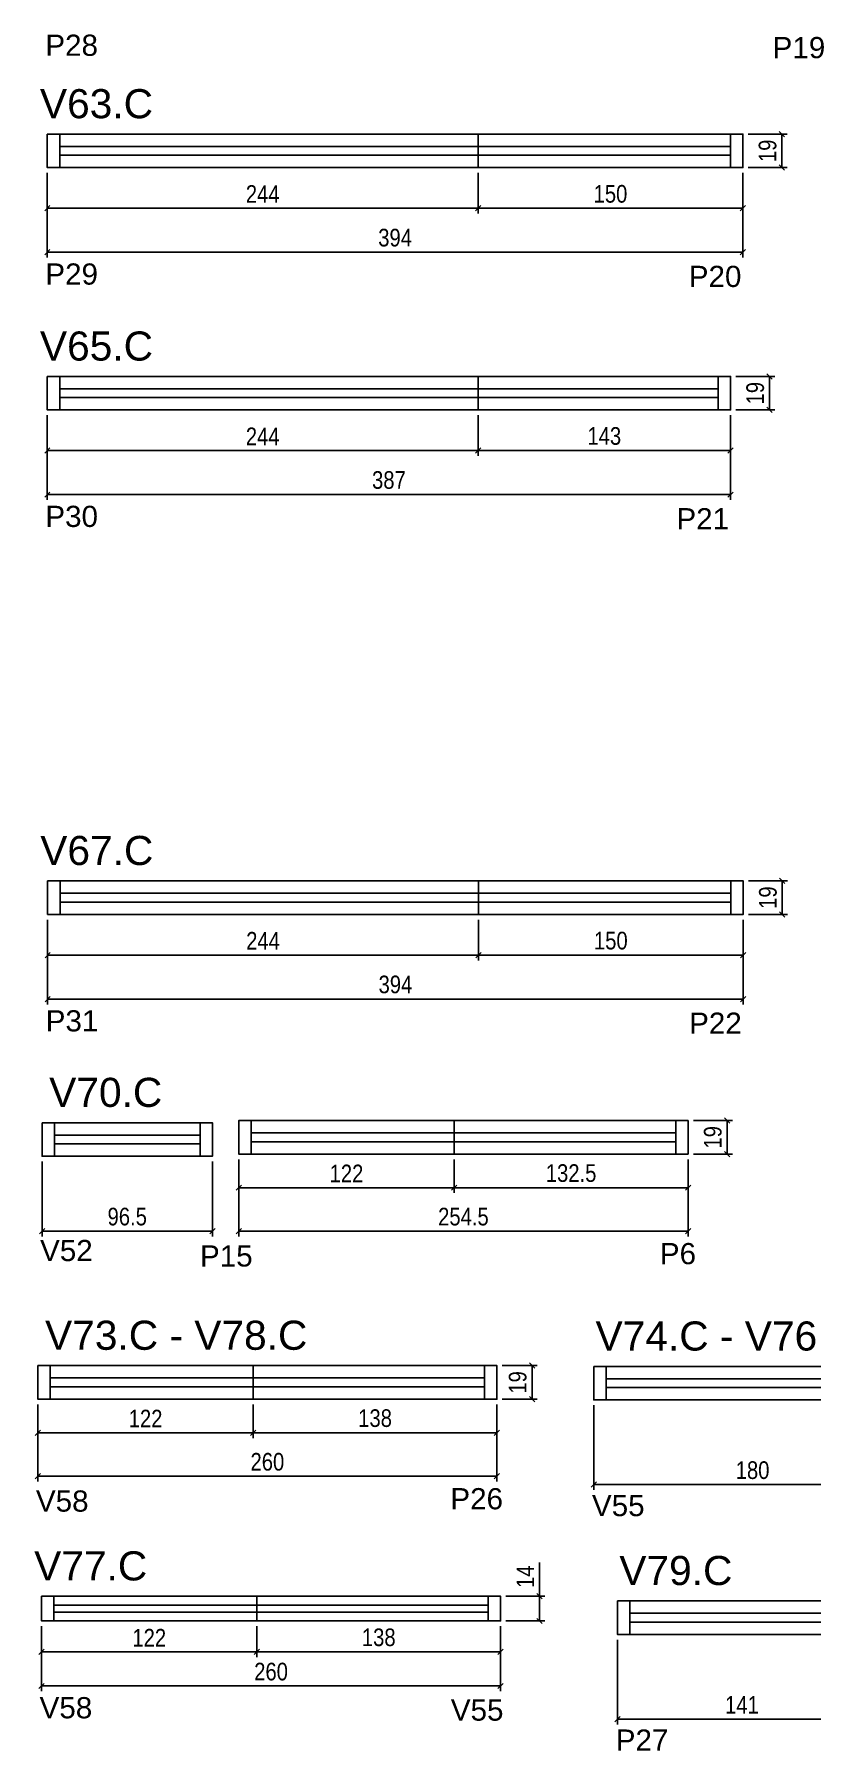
# Model space of a CAD drawing. Header units: millimetres. Extents: x 4052 to 5425, y -1423 to 2493.
# Drawn here: x 4100 to 4541, y -1418 to -446 of the extents above; entities that cross this region are included whole.
import ezdxf

# ---------------------------------------------------------------- set-up
doc = ezdxf.new("R2010")
doc.units = ezdxf.units.MM
for name, color, linetype in [('5', 5, 'Continuous'), ('COTA', 241, 'Continuous'), ('NOMENCLATURA', 7, 'Continuous'), ('Painéis', 200, 'Continuous'), ('SARR_2.2x7', 40, 'Continuous'), ('SARR_EDITAR', 141, 'Continuous')]:
    doc.layers.add(name, color=color, linetype=linetype)
doc.styles.add('COTA TECNICA', font='techl___.ttf', dxfattribs={"height": 10})
doc.styles.add('COTA TECNICA-50', font='techl___.ttf', dxfattribs={"height": 10})
doc.styles.get("Standard").update_dxf_attribs({"font": 'arial.ttf'})
doc.dimstyles.new('COTA PAINEL-50', dxfattribs={"dimtxt": 10, "dimasz": 3, "dimexe": 3, "dimexo": 3, "dimgap": 3, "dimtad": 1, "dimdec": 1, "dimzin": 12, "dimdsep": 46, "dimtxsty": 'COTA TECNICA-50', "dimblk1": 'OBLIQUE', "dimblk2": 'OBLIQUE', "dimsah": 1, "dimcen": 0.9, "dimclrd": 4, "dimclre": 4, "dimclrt": 240, "dimadec": 1, "dimazin": 3, "dimtfac": 1, "dimtdec": 1, "dimtmove": 0, "dimatfit": 3, "dimfxl": 1, "dimtolj": 1, "dimtzin": 12, "dimarcsym": 0})
doc.dimstyles.new('PAINEL', dxfattribs={"dimtxt": 10, "dimasz": 3, "dimexe": 3, "dimexo": 3, "dimgap": 3, "dimtad": 1, "dimdec": 1, "dimzin": 12, "dimdsep": 46, "dimtxsty": 'COTA TECNICA', "dimblk1": 'OBLIQUE', "dimblk2": 'OBLIQUE', "dimsah": 1, "dimcen": 0.9, "dimclrd": 4, "dimclre": 4, "dimclrt": 240, "dimadec": 1, "dimazin": 3, "dimtfac": 1, "dimtdec": 1, "dimtmove": 0, "dimatfit": 3, "dimfxl": 1, "dimtolj": 1, "dimtzin": 12, "dimarcsym": 0})

# ---------------------------------------------------------------- blocks, each defined once
blk = doc.blocks.new('_Oblique')
at = {"color": 0, "linetype": 'ByBlock', "lineweight": -2}
blk.add_line((-0.5, -0.5), (0.5, 0.5), dxfattribs=at)
blk = doc.blocks.new('*D151')
at = {"layer": 'COTA', "color": 4, "linetype": 'ByBlock', "lineweight": -2, "transparency": 16777216}
for p, q in [((4107.72, -524.11), (4107.72, -572.11)), ((4501.72, -524.11), (4501.72, -572.11)), ((4107.72, -569.11), (4501.72, -569.11))]:
    blk.add_line(p, q, dxfattribs=at)
at = {"layer": 'Defpoints', "color": 0, "linetype": 'ByBlock', "transparency": 16777216}
for p in [(4107.72, -521.11), (4501.72, -521.11), (4501.72, -569.11)]:
    blk.add_point(p, dxfattribs=at)
at = {"layer": 'COTA', "color": 4, "linetype": 'ByBlock', "lineweight": -2, "transparency": 16777216, "xscale": 3, "yscale": 3, "zscale": 3, "rotation": 180}
blk.add_blockref('_Oblique', (4107.72, -569.11), dxfattribs=at)
at = {"layer": 'COTA', "color": 4, "linetype": 'ByBlock', "lineweight": -2, "transparency": 16777216, "xscale": 3, "yscale": 3, "zscale": 3}
blk.add_blockref('_Oblique', (4501.72, -569.11), dxfattribs=at)
at = {"layer": 'COTA', "color": 240, "linetype": 'ByBlock', "transparency": 16777216, "insert": (4304.72, -560.86), "char_height": 10, "attachment_point": 5, "style": 'COTA TECNICA-50'}
blk.add_mtext('\\A1;394', dxfattribs=at)
blk = doc.blocks.new('*D152')
at = {"layer": 'COTA', "color": 4, "lineweight": -2, "transparency": 16777216}
for p, q in [((4504.72, -502.11), (4526.84, -502.11)), ((4523.84, -521.11), (4523.84, -502.11)), ((4504.72, -521.11), (4526.84, -521.11))]:
    blk.add_line(p, q, dxfattribs=at)
at = {"layer": 'Defpoints', "color": 0, "transparency": 16777216}
for p in [(4501.72, -502.11), (4523.84, -502.11), (4501.72, -521.11)]:
    blk.add_point(p, dxfattribs=at)
at = {"layer": 'COTA', "color": 4, "lineweight": -2, "transparency": 16777216, "xscale": 3, "yscale": 3, "zscale": 3}
for p, rotation in [((4523.84, -502.11), 90), ((4523.84, -521.11), 270)]:
    blk.add_blockref('_Oblique', p, dxfattribs=dict(at, rotation=rotation))
at = {"layer": 'COTA', "color": 240, "transparency": 16777216, "insert": (4515.75, -511.61), "char_height": 10, "attachment_point": 5, "rotation": 90, "style": 'COTA TECNICA'}
blk.add_mtext('\\A1;19', dxfattribs=at)
blk = doc.blocks.new('*D153')
at = {"layer": 'Defpoints', "color": 0, "transparency": 16777216}
for p in [(4107.72, -521.11), (4351.72, -521.11), (4351.72, -544.15)]:
    blk.add_point(p, dxfattribs=at)
at = {"layer": 'Painéis', "color": 4, "lineweight": -2, "transparency": 16777216}
for p, q in [((4107.72, -524.11), (4107.72, -547.15)), ((4351.72, -524.11), (4351.72, -547.15)), ((4107.72, -544.15), (4351.72, -544.15))]:
    blk.add_line(p, q, dxfattribs=at)
at = {"layer": 'Painéis', "color": 4, "lineweight": -2, "transparency": 16777216, "xscale": 3, "yscale": 3, "zscale": 3, "rotation": 180}
blk.add_blockref('_Oblique', (4107.72, -544.15), dxfattribs=at)
at = {"layer": 'Painéis', "color": 4, "lineweight": -2, "transparency": 16777216, "xscale": 3, "yscale": 3, "zscale": 3}
blk.add_blockref('_Oblique', (4351.72, -544.15), dxfattribs=at)
at = {"layer": 'Painéis', "color": 240, "transparency": 16777216, "insert": (4229.72, -536.07), "char_height": 10, "attachment_point": 5, "style": 'COTA TECNICA'}
blk.add_mtext('\\A1;244', dxfattribs=at)
blk = doc.blocks.new('*D262')
at = {"layer": 'Defpoints', "color": 0, "transparency": 16777216}
for p in [(4351.72, -521.11), (4501.72, -521.11), (4501.72, -544.15)]:
    blk.add_point(p, dxfattribs=at)
at = {"layer": 'Painéis', "color": 4, "lineweight": -2, "transparency": 16777216}
for p, q in [((4351.72, -524.11), (4351.72, -547.15)), ((4501.72, -524.11), (4501.72, -547.15)), ((4351.72, -544.15), (4501.72, -544.15))]:
    blk.add_line(p, q, dxfattribs=at)
at = {"layer": 'Painéis', "color": 4, "lineweight": -2, "transparency": 16777216, "xscale": 3, "yscale": 3, "zscale": 3, "rotation": 180}
blk.add_blockref('_Oblique', (4351.72, -544.15), dxfattribs=at)
at = {"layer": 'Painéis', "color": 4, "lineweight": -2, "transparency": 16777216, "xscale": 3, "yscale": 3, "zscale": 3}
blk.add_blockref('_Oblique', (4501.72, -544.15), dxfattribs=at)
at = {"layer": 'Painéis', "color": 240, "transparency": 16777216, "insert": (4426.72, -536.04), "char_height": 10, "attachment_point": 5, "style": 'COTA TECNICA'}
blk.add_mtext('\\A1;150', dxfattribs=at)
blk = doc.blocks.new('*D118')
at = {"layer": 'COTA', "color": 4, "linetype": 'ByBlock', "lineweight": -2, "transparency": 16777216}
for p, q in [((4107.72, -661.44), (4107.72, -709.44)), ((4494.72, -661.44), (4494.72, -709.44)), ((4107.72, -706.44), (4494.72, -706.44))]:
    blk.add_line(p, q, dxfattribs=at)
at = {"layer": 'Defpoints', "color": 0, "linetype": 'ByBlock', "transparency": 16777216}
for p in [(4107.72, -658.44), (4494.72, -658.44), (4494.72, -706.44)]:
    blk.add_point(p, dxfattribs=at)
at = {"layer": 'COTA', "color": 4, "linetype": 'ByBlock', "lineweight": -2, "transparency": 16777216, "xscale": 3, "yscale": 3, "zscale": 3, "rotation": 180}
blk.add_blockref('_Oblique', (4107.72, -706.44), dxfattribs=at)
at = {"layer": 'COTA', "color": 4, "linetype": 'ByBlock', "lineweight": -2, "transparency": 16777216, "xscale": 3, "yscale": 3, "zscale": 3}
blk.add_blockref('_Oblique', (4494.72, -706.44), dxfattribs=at)
at = {"layer": 'COTA', "color": 240, "linetype": 'ByBlock', "transparency": 16777216, "insert": (4301.22, -698.2), "char_height": 10, "attachment_point": 5, "style": 'COTA TECNICA-50'}
blk.add_mtext('\\A1;387', dxfattribs=at)
blk = doc.blocks.new('*D119')
at = {"layer": 'COTA', "color": 4, "lineweight": -2, "transparency": 16777216}
for p, q in [((4497.72, -639.44), (4519.84, -639.44)), ((4516.84, -658.44), (4516.84, -639.44)), ((4497.72, -658.44), (4519.84, -658.44))]:
    blk.add_line(p, q, dxfattribs=at)
at = {"layer": 'Defpoints', "color": 0, "transparency": 16777216}
for p in [(4494.72, -639.44), (4516.84, -639.44), (4494.72, -658.44)]:
    blk.add_point(p, dxfattribs=at)
at = {"layer": 'COTA', "color": 4, "lineweight": -2, "transparency": 16777216, "xscale": 3, "yscale": 3, "zscale": 3}
for p, rotation in [((4516.84, -639.44), 90), ((4516.84, -658.44), 270)]:
    blk.add_blockref('_Oblique', p, dxfattribs=dict(at, rotation=rotation))
at = {"layer": 'COTA', "color": 240, "transparency": 16777216, "insert": (4508.75, -648.94), "char_height": 10, "attachment_point": 5, "rotation": 90, "style": 'COTA TECNICA'}
blk.add_mtext('\\A1;19', dxfattribs=at)
blk = doc.blocks.new('*D120')
at = {"layer": 'Defpoints', "color": 0, "transparency": 16777216}
for p in [(4107.72, -658.44), (4351.72, -658.44), (4351.72, -681.48)]:
    blk.add_point(p, dxfattribs=at)
at = {"layer": 'Painéis', "color": 4, "lineweight": -2, "transparency": 16777216}
for p, q in [((4107.72, -661.44), (4107.72, -684.48)), ((4351.72, -661.44), (4351.72, -684.48)), ((4107.72, -681.48), (4351.72, -681.48))]:
    blk.add_line(p, q, dxfattribs=at)
at = {"layer": 'Painéis', "color": 4, "lineweight": -2, "transparency": 16777216, "xscale": 3, "yscale": 3, "zscale": 3, "rotation": 180}
blk.add_blockref('_Oblique', (4107.72, -681.48), dxfattribs=at)
at = {"layer": 'Painéis', "color": 4, "lineweight": -2, "transparency": 16777216, "xscale": 3, "yscale": 3, "zscale": 3}
blk.add_blockref('_Oblique', (4351.72, -681.48), dxfattribs=at)
at = {"layer": 'Painéis', "color": 240, "transparency": 16777216, "insert": (4229.72, -673.4), "char_height": 10, "attachment_point": 5, "style": 'COTA TECNICA'}
blk.add_mtext('\\A1;244', dxfattribs=at)
blk = doc.blocks.new('*D251')
at = {"layer": 'Defpoints', "color": 0, "transparency": 16777216}
for p in [(4351.72, -658.44), (4494.72, -658.44), (4494.72, -681.48)]:
    blk.add_point(p, dxfattribs=at)
at = {"layer": 'Painéis', "color": 4, "lineweight": -2, "transparency": 16777216}
for p, q in [((4351.72, -661.44), (4351.72, -684.48)), ((4494.72, -661.44), (4494.72, -684.48)), ((4351.72, -681.48), (4494.72, -681.48))]:
    blk.add_line(p, q, dxfattribs=at)
at = {"layer": 'Painéis', "color": 4, "lineweight": -2, "transparency": 16777216, "xscale": 3, "yscale": 3, "zscale": 3, "rotation": 180}
blk.add_blockref('_Oblique', (4351.72, -681.48), dxfattribs=at)
at = {"layer": 'Painéis', "color": 4, "lineweight": -2, "transparency": 16777216, "xscale": 3, "yscale": 3, "zscale": 3}
blk.add_blockref('_Oblique', (4494.72, -681.48), dxfattribs=at)
at = {"layer": 'Painéis', "color": 240, "transparency": 16777216, "insert": (4423.22, -673.26), "char_height": 10, "attachment_point": 5, "style": 'COTA TECNICA'}
blk.add_mtext('\\A1;143', dxfattribs=at)
blk = doc.blocks.new('*D124')
at = {"layer": 'COTA', "color": 4, "linetype": 'ByBlock', "lineweight": -2, "transparency": 16777216}
for p, q in [((4107.91, -947.3), (4107.91, -995.3)), ((4501.91, -947.3), (4501.91, -995.3)), ((4107.91, -992.3), (4501.91, -992.3))]:
    blk.add_line(p, q, dxfattribs=at)
at = {"layer": 'Defpoints', "color": 0, "linetype": 'ByBlock', "transparency": 16777216}
for p in [(4107.91, -944.3), (4501.91, -944.3), (4501.91, -992.3)]:
    blk.add_point(p, dxfattribs=at)
at = {"layer": 'COTA', "color": 4, "linetype": 'ByBlock', "lineweight": -2, "transparency": 16777216, "xscale": 3, "yscale": 3, "zscale": 3, "rotation": 180}
blk.add_blockref('_Oblique', (4107.91, -992.3), dxfattribs=at)
at = {"layer": 'COTA', "color": 4, "linetype": 'ByBlock', "lineweight": -2, "transparency": 16777216, "xscale": 3, "yscale": 3, "zscale": 3}
blk.add_blockref('_Oblique', (4501.91, -992.3), dxfattribs=at)
at = {"layer": 'COTA', "color": 240, "linetype": 'ByBlock', "transparency": 16777216, "insert": (4304.91, -984.05), "char_height": 10, "attachment_point": 5, "style": 'COTA TECNICA-50'}
blk.add_mtext('\\A1;394', dxfattribs=at)
blk = doc.blocks.new('*D125')
at = {"layer": 'COTA', "color": 4, "lineweight": -2, "transparency": 16777216}
for p, q in [((4504.91, -925.3), (4527.03, -925.3)), ((4524.03, -944.3), (4524.03, -925.3)), ((4504.91, -944.3), (4527.03, -944.3))]:
    blk.add_line(p, q, dxfattribs=at)
at = {"layer": 'Defpoints', "color": 0, "transparency": 16777216}
for p in [(4501.91, -925.3), (4524.03, -925.3), (4501.91, -944.3)]:
    blk.add_point(p, dxfattribs=at)
at = {"layer": 'COTA', "color": 4, "lineweight": -2, "transparency": 16777216, "xscale": 3, "yscale": 3, "zscale": 3}
for p, rotation in [((4524.03, -925.3), 90), ((4524.03, -944.3), 270)]:
    blk.add_blockref('_Oblique', p, dxfattribs=dict(at, rotation=rotation))
at = {"layer": 'COTA', "color": 240, "transparency": 16777216, "insert": (4515.94, -934.8), "char_height": 10, "attachment_point": 5, "rotation": 90, "style": 'COTA TECNICA'}
blk.add_mtext('\\A1;19', dxfattribs=at)
blk = doc.blocks.new('*D126')
at = {"layer": 'Defpoints', "color": 0, "transparency": 16777216}
for p in [(4107.91, -944.3), (4351.91, -944.3), (4351.91, -967.34)]:
    blk.add_point(p, dxfattribs=at)
at = {"layer": 'Painéis', "color": 4, "lineweight": -2, "transparency": 16777216}
for p, q in [((4107.91, -947.3), (4107.91, -970.34)), ((4351.91, -947.3), (4351.91, -970.34)), ((4107.91, -967.34), (4351.91, -967.34))]:
    blk.add_line(p, q, dxfattribs=at)
at = {"layer": 'Painéis', "color": 4, "lineweight": -2, "transparency": 16777216, "xscale": 3, "yscale": 3, "zscale": 3, "rotation": 180}
blk.add_blockref('_Oblique', (4107.91, -967.34), dxfattribs=at)
at = {"layer": 'Painéis', "color": 4, "lineweight": -2, "transparency": 16777216, "xscale": 3, "yscale": 3, "zscale": 3}
blk.add_blockref('_Oblique', (4351.91, -967.34), dxfattribs=at)
at = {"layer": 'Painéis', "color": 240, "transparency": 16777216, "insert": (4229.91, -959.27), "char_height": 10, "attachment_point": 5, "style": 'COTA TECNICA'}
blk.add_mtext('\\A1;244', dxfattribs=at)
blk = doc.blocks.new('*D253')
at = {"layer": 'Defpoints', "color": 0, "transparency": 16777216}
for p in [(4351.91, -944.3), (4501.91, -944.3), (4501.91, -967.34)]:
    blk.add_point(p, dxfattribs=at)
at = {"layer": 'Painéis', "color": 4, "lineweight": -2, "transparency": 16777216}
for p, q in [((4351.91, -947.3), (4351.91, -970.34)), ((4501.91, -947.3), (4501.91, -970.34)), ((4351.91, -967.34), (4501.91, -967.34))]:
    blk.add_line(p, q, dxfattribs=at)
at = {"layer": 'Painéis', "color": 4, "lineweight": -2, "transparency": 16777216, "xscale": 3, "yscale": 3, "zscale": 3, "rotation": 180}
blk.add_blockref('_Oblique', (4351.91, -967.34), dxfattribs=at)
at = {"layer": 'Painéis', "color": 4, "lineweight": -2, "transparency": 16777216, "xscale": 3, "yscale": 3, "zscale": 3}
blk.add_blockref('_Oblique', (4501.91, -967.34), dxfattribs=at)
at = {"layer": 'Painéis', "color": 240, "transparency": 16777216, "insert": (4426.91, -959.23), "char_height": 10, "attachment_point": 5, "style": 'COTA TECNICA'}
blk.add_mtext('\\A1;150', dxfattribs=at)
blk = doc.blocks.new('*D133')
at = {"layer": 'COTA', "color": 4, "linetype": 'ByBlock', "lineweight": -2, "transparency": 16777216}
for p, q in [((4104.73, -1084.38), (4104.73, -1126.75)), ((4201.23, -1084.38), (4201.23, -1126.75)), ((4104.73, -1123.75), (4201.23, -1123.75))]:
    blk.add_line(p, q, dxfattribs=at)
at = {"layer": 'Defpoints', "color": 0, "linetype": 'ByBlock', "transparency": 16777216}
for p in [(4104.73, -1081.38), (4201.23, -1081.38), (4201.23, -1123.75)]:
    blk.add_point(p, dxfattribs=at)
at = {"layer": 'COTA', "color": 4, "linetype": 'ByBlock', "lineweight": -2, "transparency": 16777216, "xscale": 3, "yscale": 3, "zscale": 3, "rotation": 180}
blk.add_blockref('_Oblique', (4104.73, -1123.75), dxfattribs=at)
at = {"layer": 'COTA', "color": 4, "linetype": 'ByBlock', "lineweight": -2, "transparency": 16777216, "xscale": 3, "yscale": 3, "zscale": 3}
blk.add_blockref('_Oblique', (4201.23, -1123.75), dxfattribs=at)
at = {"layer": 'COTA', "color": 240, "linetype": 'ByBlock', "transparency": 16777216, "insert": (4152.98, -1115.61), "char_height": 10, "attachment_point": 5, "style": 'COTA TECNICA-50'}
blk.add_mtext('\\A1;96.5', dxfattribs=at)
blk = doc.blocks.new('*D134')
at = {"layer": 'COTA', "color": 4, "linetype": 'ByBlock', "lineweight": -2, "transparency": 16777216}
for p, q in [((4216.17, -1083.12), (4216.17, -1102.17)), ((4338.17, -1083.12), (4338.17, -1102.17)), ((4216.17, -1099.17), (4338.17, -1099.17))]:
    blk.add_line(p, q, dxfattribs=at)
at = {"layer": 'Defpoints', "color": 0, "linetype": 'ByBlock', "transparency": 16777216}
for p in [(4216.17, -1080.12), (4338.17, -1080.12), (4338.17, -1099.17)]:
    blk.add_point(p, dxfattribs=at)
at = {"layer": 'COTA', "color": 4, "linetype": 'ByBlock', "lineweight": -2, "transparency": 16777216, "xscale": 3, "yscale": 3, "zscale": 3, "rotation": 180}
blk.add_blockref('_Oblique', (4216.17, -1099.17), dxfattribs=at)
at = {"layer": 'COTA', "color": 4, "linetype": 'ByBlock', "lineweight": -2, "transparency": 16777216, "xscale": 3, "yscale": 3, "zscale": 3}
blk.add_blockref('_Oblique', (4338.17, -1099.17), dxfattribs=at)
at = {"layer": 'COTA', "color": 240, "linetype": 'ByBlock', "transparency": 16777216, "insert": (4277.17, -1091.11), "char_height": 10, "attachment_point": 5, "style": 'COTA TECNICA-50'}
blk.add_mtext('\\A1;122', dxfattribs=at)
blk = doc.blocks.new('*D135')
at = {"layer": 'COTA', "color": 4, "linetype": 'ByBlock', "lineweight": -2, "transparency": 16777216}
for p, q in [((4338.17, -1083.12), (4338.17, -1102.17)), ((4470.67, -1083.12), (4470.67, -1102.17)), ((4338.17, -1099.17), (4470.67, -1099.17))]:
    blk.add_line(p, q, dxfattribs=at)
at = {"layer": 'Defpoints', "color": 0, "linetype": 'ByBlock', "transparency": 16777216}
for p in [(4338.17, -1080.12), (4470.67, -1080.12), (4470.67, -1099.17)]:
    blk.add_point(p, dxfattribs=at)
at = {"layer": 'COTA', "color": 4, "linetype": 'ByBlock', "lineweight": -2, "transparency": 16777216, "xscale": 3, "yscale": 3, "zscale": 3, "rotation": 180}
blk.add_blockref('_Oblique', (4338.17, -1099.17), dxfattribs=at)
at = {"layer": 'COTA', "color": 4, "linetype": 'ByBlock', "lineweight": -2, "transparency": 16777216, "xscale": 3, "yscale": 3, "zscale": 3}
blk.add_blockref('_Oblique', (4470.67, -1099.17), dxfattribs=at)
at = {"layer": 'COTA', "color": 240, "linetype": 'ByBlock', "transparency": 16777216, "insert": (4404.42, -1090.95), "char_height": 10, "attachment_point": 5, "style": 'COTA TECNICA-50'}
blk.add_mtext('\\A1;132.5', dxfattribs=at)
blk = doc.blocks.new('*D256')
at = {"layer": 'COTA', "color": 4, "lineweight": -2, "transparency": 16777216}
for p, q in [((4216.17, -1083.12), (4216.17, -1126.75)), ((4470.67, -1083.12), (4470.67, -1126.75)), ((4216.17, -1123.75), (4470.67, -1123.75))]:
    blk.add_line(p, q, dxfattribs=at)
at = {"layer": 'Defpoints', "color": 0, "transparency": 16777216}
for p in [(4216.17, -1080.12), (4470.67, -1080.12), (4470.67, -1123.75)]:
    blk.add_point(p, dxfattribs=at)
at = {"layer": 'COTA', "color": 4, "lineweight": -2, "transparency": 16777216, "xscale": 3, "yscale": 3, "zscale": 3, "rotation": 180}
blk.add_blockref('_Oblique', (4216.17, -1123.75), dxfattribs=at)
at = {"layer": 'COTA', "color": 4, "lineweight": -2, "transparency": 16777216, "xscale": 3, "yscale": 3, "zscale": 3}
blk.add_blockref('_Oblique', (4470.67, -1123.75), dxfattribs=at)
at = {"layer": 'COTA', "color": 240, "transparency": 16777216, "insert": (4343.42, -1115.64), "char_height": 10, "attachment_point": 5, "style": 'COTA TECNICA'}
blk.add_mtext('\\A1;254.5', dxfattribs=at)
blk = doc.blocks.new('*D136')
at = {"layer": 'COTA', "color": 4, "lineweight": -2, "transparency": 16777216}
for p, q in [((4473.67, -1061.12), (4495.79, -1061.12)), ((4492.79, -1080.12), (4492.79, -1061.12)), ((4473.67, -1080.12), (4495.79, -1080.12))]:
    blk.add_line(p, q, dxfattribs=at)
at = {"layer": 'Defpoints', "color": 0, "transparency": 16777216}
for p in [(4470.67, -1061.12), (4492.79, -1061.12), (4470.67, -1080.12)]:
    blk.add_point(p, dxfattribs=at)
at = {"layer": 'COTA', "color": 4, "lineweight": -2, "transparency": 16777216, "xscale": 3, "yscale": 3, "zscale": 3}
for p, rotation in [((4492.79, -1061.12), 90), ((4492.79, -1080.12), 270)]:
    blk.add_blockref('_Oblique', p, dxfattribs=dict(at, rotation=rotation))
at = {"layer": 'COTA', "color": 240, "transparency": 16777216, "insert": (4484.71, -1070.62), "char_height": 10, "attachment_point": 5, "rotation": 90, "style": 'COTA TECNICA'}
blk.add_mtext('\\A1;19', dxfattribs=at)
blk = doc.blocks.new('*D165')
at = {"layer": 'COTA', "color": 4, "linetype": 'ByBlock', "lineweight": -2, "transparency": 16777216}
for p, q in [((4102.37, -1222.02), (4102.37, -1241.07)), ((4224.37, -1222.02), (4224.37, -1241.07)), ((4102.37, -1238.07), (4224.37, -1238.07))]:
    blk.add_line(p, q, dxfattribs=at)
at = {"layer": 'Defpoints', "color": 0, "linetype": 'ByBlock', "transparency": 16777216}
for p in [(4102.37, -1219.02), (4224.37, -1219.02), (4224.37, -1238.07)]:
    blk.add_point(p, dxfattribs=at)
at = {"layer": 'COTA', "color": 4, "linetype": 'ByBlock', "lineweight": -2, "transparency": 16777216, "xscale": 3, "yscale": 3, "zscale": 3, "rotation": 180}
blk.add_blockref('_Oblique', (4102.37, -1238.07), dxfattribs=at)
at = {"layer": 'COTA', "color": 4, "linetype": 'ByBlock', "lineweight": -2, "transparency": 16777216, "xscale": 3, "yscale": 3, "zscale": 3}
blk.add_blockref('_Oblique', (4224.37, -1238.07), dxfattribs=at)
at = {"layer": 'COTA', "color": 240, "linetype": 'ByBlock', "transparency": 16777216, "insert": (4163.37, -1230.01), "char_height": 10, "attachment_point": 5, "style": 'COTA TECNICA-50'}
blk.add_mtext('\\A1;122', dxfattribs=at)
blk = doc.blocks.new('*D166')
at = {"layer": 'COTA', "color": 4, "linetype": 'ByBlock', "lineweight": -2, "transparency": 16777216}
for p, q in [((4224.37, -1222.02), (4224.37, -1241.07)), ((4362.37, -1222.02), (4362.37, -1241.07)), ((4224.37, -1238.07), (4362.37, -1238.07))]:
    blk.add_line(p, q, dxfattribs=at)
at = {"layer": 'Defpoints', "color": 0, "linetype": 'ByBlock', "transparency": 16777216}
for p in [(4224.37, -1219.02), (4362.37, -1219.02), (4362.37, -1238.07)]:
    blk.add_point(p, dxfattribs=at)
at = {"layer": 'COTA', "color": 4, "linetype": 'ByBlock', "lineweight": -2, "transparency": 16777216, "xscale": 3, "yscale": 3, "zscale": 3, "rotation": 180}
blk.add_blockref('_Oblique', (4224.37, -1238.07), dxfattribs=at)
at = {"layer": 'COTA', "color": 4, "linetype": 'ByBlock', "lineweight": -2, "transparency": 16777216, "xscale": 3, "yscale": 3, "zscale": 3}
blk.add_blockref('_Oblique', (4362.37, -1238.07), dxfattribs=at)
at = {"layer": 'COTA', "color": 240, "linetype": 'ByBlock', "transparency": 16777216, "insert": (4293.37, -1229.83), "char_height": 10, "attachment_point": 5, "style": 'COTA TECNICA-50'}
blk.add_mtext('\\A1;138', dxfattribs=at)
blk = doc.blocks.new('*D267')
at = {"layer": 'COTA', "color": 4, "lineweight": -2, "transparency": 16777216}
for p, q in [((4102.37, -1222.02), (4102.37, -1265.65)), ((4362.37, -1222.02), (4362.37, -1265.65)), ((4102.37, -1262.65), (4362.37, -1262.65))]:
    blk.add_line(p, q, dxfattribs=at)
at = {"layer": 'Defpoints', "color": 0, "transparency": 16777216}
for p in [(4102.37, -1219.02), (4362.37, -1219.02), (4362.37, -1262.65)]:
    blk.add_point(p, dxfattribs=at)
at = {"layer": 'COTA', "color": 4, "lineweight": -2, "transparency": 16777216, "xscale": 3, "yscale": 3, "zscale": 3, "rotation": 180}
blk.add_blockref('_Oblique', (4102.37, -1262.65), dxfattribs=at)
at = {"layer": 'COTA', "color": 4, "lineweight": -2, "transparency": 16777216, "xscale": 3, "yscale": 3, "zscale": 3}
blk.add_blockref('_Oblique', (4362.37, -1262.65), dxfattribs=at)
at = {"layer": 'COTA', "color": 240, "transparency": 16777216, "insert": (4232.37, -1254.55), "char_height": 10, "attachment_point": 5, "style": 'COTA TECNICA'}
blk.add_mtext('\\A1;260', dxfattribs=at)
blk = doc.blocks.new('*D268')
at = {"layer": 'Defpoints', "color": 0, "transparency": 16777216}
for p in [(4362.37, -1200.02), (4382.28, -1200.02), (4362.37, -1219.02)]:
    blk.add_point(p, dxfattribs=at)
at = {"layer": 'Painéis', "color": 4, "lineweight": -2, "transparency": 16777216}
for p, q in [((4365.37, -1200.02), (4385.28, -1200.02)), ((4382.28, -1219.02), (4382.28, -1200.02)), ((4365.37, -1219.02), (4385.28, -1219.02))]:
    blk.add_line(p, q, dxfattribs=at)
at = {"layer": 'Painéis', "color": 4, "lineweight": -2, "transparency": 16777216, "xscale": 3, "yscale": 3, "zscale": 3}
for p, rotation in [((4382.28, -1200.02), 90), ((4382.28, -1219.02), 270)]:
    blk.add_blockref('_Oblique', p, dxfattribs=dict(at, rotation=rotation))
at = {"layer": 'Painéis', "color": 240, "transparency": 16777216, "insert": (4374.2, -1209.52), "char_height": 10, "attachment_point": 5, "rotation": 90, "style": 'COTA TECNICA'}
blk.add_mtext('\\A1;19', dxfattribs=at)
blk = doc.blocks.new('*D167')
at = {"layer": 'COTA', "color": 4, "linetype": 'ByBlock', "lineweight": -2, "transparency": 16777216}
for p, q in [((4417.22, -1222.44), (4417.22, -1270.44)), ((4597.22, -1222.44), (4597.22, -1270.44)), ((4417.22, -1267.44), (4597.22, -1267.44))]:
    blk.add_line(p, q, dxfattribs=at)
at = {"layer": 'Defpoints', "color": 0, "linetype": 'ByBlock', "transparency": 16777216}
for p in [(4417.22, -1219.44), (4597.22, -1219.44), (4597.22, -1267.44)]:
    blk.add_point(p, dxfattribs=at)
at = {"layer": 'COTA', "color": 4, "linetype": 'ByBlock', "lineweight": -2, "transparency": 16777216, "xscale": 3, "yscale": 3, "zscale": 3, "rotation": 180}
blk.add_blockref('_Oblique', (4417.22, -1267.44), dxfattribs=at)
at = {"layer": 'COTA', "color": 4, "linetype": 'ByBlock', "lineweight": -2, "transparency": 16777216, "xscale": 3, "yscale": 3, "zscale": 3}
blk.add_blockref('_Oblique', (4597.22, -1267.44), dxfattribs=at)
at = {"layer": 'COTA', "color": 240, "linetype": 'ByBlock', "transparency": 16777216, "insert": (4507.22, -1259.31), "char_height": 10, "attachment_point": 5, "style": 'COTA TECNICA-50'}
blk.add_mtext('\\A1;180', dxfattribs=at)
blk = doc.blocks.new('*D172')
at = {"layer": 'COTA', "color": 4, "linetype": 'ByBlock', "lineweight": -2, "transparency": 16777216}
for p, q in [((4104.45, -1347.72), (4104.45, -1384.55)), ((4364.45, -1347.72), (4364.45, -1384.55)), ((4104.45, -1381.55), (4364.45, -1381.55))]:
    blk.add_line(p, q, dxfattribs=at)
at = {"layer": 'Defpoints', "color": 0, "linetype": 'ByBlock', "transparency": 16777216}
for p in [(4104.45, -1344.72), (4364.45, -1344.72), (4364.45, -1381.55)]:
    blk.add_point(p, dxfattribs=at)
at = {"layer": 'COTA', "color": 4, "linetype": 'ByBlock', "lineweight": -2, "transparency": 16777216, "xscale": 3, "yscale": 3, "zscale": 3, "rotation": 180}
blk.add_blockref('_Oblique', (4104.45, -1381.55), dxfattribs=at)
at = {"layer": 'COTA', "color": 4, "linetype": 'ByBlock', "lineweight": -2, "transparency": 16777216, "xscale": 3, "yscale": 3, "zscale": 3}
blk.add_blockref('_Oblique', (4364.45, -1381.55), dxfattribs=at)
at = {"layer": 'COTA', "color": 240, "linetype": 'ByBlock', "transparency": 16777216, "insert": (4234.45, -1373.45), "char_height": 10, "attachment_point": 5, "style": 'COTA TECNICA-50'}
blk.add_mtext('\\A1;260', dxfattribs=at)
blk = doc.blocks.new('*D173')
at = {"layer": 'Defpoints', "color": 0, "transparency": 16777216}
for p in [(4104.45, -1344.72), (4226.45, -1344.72), (4226.45, -1362.26)]:
    blk.add_point(p, dxfattribs=at)
at = {"layer": 'Painéis', "color": 4, "lineweight": -2, "transparency": 16777216}
for p, q in [((4104.45, -1347.72), (4104.45, -1365.26)), ((4226.45, -1347.72), (4226.45, -1365.26)), ((4104.45, -1362.26), (4226.45, -1362.26))]:
    blk.add_line(p, q, dxfattribs=at)
at = {"layer": 'Painéis', "color": 4, "lineweight": -2, "transparency": 16777216, "xscale": 3, "yscale": 3, "zscale": 3, "rotation": 180}
blk.add_blockref('_Oblique', (4104.45, -1362.26), dxfattribs=at)
at = {"layer": 'Painéis', "color": 4, "lineweight": -2, "transparency": 16777216, "xscale": 3, "yscale": 3, "zscale": 3}
blk.add_blockref('_Oblique', (4226.45, -1362.26), dxfattribs=at)
at = {"layer": 'Painéis', "color": 240, "transparency": 16777216, "insert": (4165.45, -1354.2), "char_height": 10, "attachment_point": 5, "style": 'COTA TECNICA'}
blk.add_mtext('\\A1;122', dxfattribs=at)
blk = doc.blocks.new('*D270')
at = {"layer": 'Defpoints', "color": 0, "transparency": 16777216}
for p in [(4226.45, -1344.72), (4364.45, -1344.72), (4364.45, -1362.26)]:
    blk.add_point(p, dxfattribs=at)
at = {"layer": 'Painéis', "color": 4, "lineweight": -2, "transparency": 16777216}
for p, q in [((4226.45, -1347.72), (4226.45, -1365.26)), ((4364.45, -1347.72), (4364.45, -1365.26)), ((4226.45, -1362.26), (4364.45, -1362.26))]:
    blk.add_line(p, q, dxfattribs=at)
at = {"layer": 'Painéis', "color": 4, "lineweight": -2, "transparency": 16777216, "xscale": 3, "yscale": 3, "zscale": 3, "rotation": 180}
blk.add_blockref('_Oblique', (4226.45, -1362.26), dxfattribs=at)
at = {"layer": 'Painéis', "color": 4, "lineweight": -2, "transparency": 16777216, "xscale": 3, "yscale": 3, "zscale": 3}
blk.add_blockref('_Oblique', (4364.45, -1362.26), dxfattribs=at)
at = {"layer": 'Painéis', "color": 240, "transparency": 16777216, "insert": (4295.45, -1354.02), "char_height": 10, "attachment_point": 5, "style": 'COTA TECNICA'}
blk.add_mtext('\\A1;138', dxfattribs=at)
blk = doc.blocks.new('*D174')
at = {"layer": 'COTA', "color": 4, "lineweight": -2, "transparency": 16777216}
for p, q in [((4386.57, -1330.72), (4386.57, -1311.6)), ((4367.45, -1330.72), (4389.57, -1330.72)), ((4386.57, -1344.72), (4386.57, -1330.72)), ((4367.45, -1344.72), (4389.57, -1344.72))]:
    blk.add_line(p, q, dxfattribs=at)
at = {"layer": 'Defpoints', "color": 0, "transparency": 16777216}
for p in [(4364.45, -1330.72), (4386.57, -1330.72), (4364.45, -1344.72)]:
    blk.add_point(p, dxfattribs=at)
at = {"layer": 'COTA', "color": 4, "lineweight": -2, "transparency": 16777216, "xscale": 3, "yscale": 3, "zscale": 3}
for p, rotation in [((4386.57, -1330.72), 90), ((4386.57, -1344.72), 270)]:
    blk.add_blockref('_Oblique', p, dxfattribs=dict(at, rotation=rotation))
at = {"layer": 'COTA', "color": 240, "transparency": 16777216, "insert": (4378.49, -1319.66), "char_height": 10, "attachment_point": 5, "rotation": 90, "style": 'COTA TECNICA'}
blk.add_mtext('\\A1;14', dxfattribs=at)
blk = doc.blocks.new('*D175')
at = {"layer": 'COTA', "color": 4, "linetype": 'ByBlock', "lineweight": -2, "transparency": 16777216}
for p, q in [((4430.7, -1355.34), (4430.7, -1403.33)), ((4571.7, -1355.34), (4571.7, -1403.33)), ((4430.7, -1400.33), (4571.7, -1400.33))]:
    blk.add_line(p, q, dxfattribs=at)
at = {"layer": 'Defpoints', "color": 0, "linetype": 'ByBlock', "transparency": 16777216}
for p in [(4430.7, -1352.34), (4571.7, -1352.34), (4571.7, -1400.33)]:
    blk.add_point(p, dxfattribs=at)
at = {"layer": 'COTA', "color": 4, "linetype": 'ByBlock', "lineweight": -2, "transparency": 16777216, "xscale": 3, "yscale": 3, "zscale": 3, "rotation": 180}
blk.add_blockref('_Oblique', (4430.7, -1400.33), dxfattribs=at)
at = {"layer": 'COTA', "color": 4, "linetype": 'ByBlock', "lineweight": -2, "transparency": 16777216, "xscale": 3, "yscale": 3, "zscale": 3}
blk.add_blockref('_Oblique', (4571.7, -1400.33), dxfattribs=at)
at = {"layer": 'COTA', "color": 240, "linetype": 'ByBlock', "transparency": 16777216, "insert": (4501.2, -1392.26), "char_height": 10, "attachment_point": 5, "style": 'COTA TECNICA-50'}
blk.add_mtext('\\A1;141', dxfattribs=at)

msp = doc.modelspace()

# ---------------------------------------------------------------- linework, layer by layer
at = {"layer": 'Painéis'}
for p, q in [((4351.72, -521.11), (4351.72, -502.11)), ((4351.72, -658.44), (4351.72, -639.44)), ((4351.91, -944.3), (4351.91, -925.3)), ((4226.45, -1344.72), (4226.45, -1330.72))]:
    msp.add_line(p, q, dxfattribs=at)
for points in [[(4107.72, -502.11), (4107.72, -521.11), (4501.72, -521.11), (4501.72, -502.11), (4107.72, -502.11)], [(4107.72, -639.44), (4107.72, -658.44), (4494.72, -658.44), (4494.72, -639.44), (4107.72, -639.44)], [(4107.91, -925.3), (4107.91, -944.3), (4501.91, -944.3), (4501.91, -925.3), (4107.91, -925.3)], [(4104.73, -1062.38), (4104.73, -1081.38), (4201.23, -1081.38), (4201.23, -1062.38), (4104.73, -1062.38)], [(4417.22, -1200.44), (4417.22, -1219.44), (4597.22, -1219.44), (4597.22, -1200.44), (4417.22, -1200.44)], [(4104.45, -1330.72), (4104.45, -1344.72), (4364.45, -1344.72), (4364.45, -1330.72), (4104.45, -1330.72)], [(4430.7, -1333.34), (4430.7, -1352.34), (4571.7, -1352.34), (4571.7, -1333.34), (4430.7, -1333.34)]]:
    msp.add_lwpolyline(points, dxfattribs=at)
for points in [[(4338.17, -1080.12), (4216.17, -1080.12), (4216.17, -1061.12), (4338.17, -1061.12)], [(4338.17, -1061.12), (4470.67, -1061.12), (4470.67, -1080.12), (4338.17, -1080.12)], [(4224.37, -1219.02), (4102.37, -1219.02), (4102.37, -1200.02), (4224.37, -1200.02)], [(4224.37, -1200.02), (4362.37, -1200.02), (4362.37, -1219.02), (4224.37, -1219.02)]]:
    msp.add_lwpolyline(points, close=True, dxfattribs=at)
at = {"layer": 'SARR_2.2x7', "linetype": 'Continuous'}
for p, q in [((4114.72, -502.11), (4114.72, -521.11)), ((4494.72, -502.11), (4494.72, -521.11)), ((4351.72, -509.11), (4114.72, -509.11)), ((4114.72, -514.11), (4351.72, -514.11)), ((4494.72, -509.11), (4351.72, -509.11)), ((4351.72, -514.11), (4494.72, -514.11)), ((4114.72, -639.44), (4114.72, -658.44)), ((4487.72, -639.44), (4487.72, -658.44)), ((4351.72, -646.44), (4114.72, -646.44)), ((4114.72, -651.44), (4351.72, -651.44)), ((4487.72, -646.44), (4351.72, -646.44)), ((4351.72, -651.44), (4487.72, -651.44)), ((4114.91, -925.3), (4114.91, -944.3)), ((4351.91, -932.3), (4114.91, -932.3)), ((4494.91, -932.3), (4351.91, -932.3)), ((4494.91, -925.3), (4494.91, -944.3)), ((4114.91, -937.3), (4351.91, -937.3)), ((4351.91, -937.3), (4494.91, -937.3)), ((4111.73, -1062.38), (4111.73, -1081.38)), ((4194.23, -1069.38), (4111.73, -1069.38)), ((4194.23, -1062.38), (4194.23, -1081.38)), ((4223.17, -1061.12), (4223.17, -1080.12)), ((4338.17, -1068.12), (4223.17, -1068.12)), ((4463.67, -1068.12), (4338.17, -1068.12)), ((4463.67, -1061.12), (4463.67, -1080.12)), ((4111.73, -1074.38), (4194.23, -1074.38)), ((4223.17, -1073.12), (4338.17, -1073.12)), ((4338.17, -1073.12), (4463.67, -1073.12)), ((4109.37, -1200.02), (4109.37, -1219.02)), ((4355.37, -1200.02), (4355.37, -1219.02)), ((4424.22, -1200.44), (4424.22, -1219.44)), ((4109.37, -1207.02), (4355.37, -1207.02)), ((4355.37, -1212.02), (4109.37, -1212.02)), ((4590.22, -1207.44), (4424.22, -1207.44)), ((4424.22, -1212.44), (4590.22, -1212.44)), ((4111.45, -1330.72), (4111.45, -1344.72)), ((4357.45, -1330.72), (4357.45, -1344.72)), ((4437.7, -1333.34), (4437.7, -1352.34)), ((4564.7, -1340.34), (4437.7, -1340.34)), ((4437.7, -1345.34), (4564.7, -1345.34))]:
    msp.add_line(p, q, dxfattribs=at)
at = {"layer": 'SARR_EDITAR', "linetype": 'Continuous'}
for p, q in [((4357.45, -1335.72), (4111.45, -1335.72)), ((4111.45, -1339.72), (4357.45, -1339.72))]:
    msp.add_line(p, q, dxfattribs=at)

# ---------------------------------------------------------------- texts
at = {"layer": '5', "linetype": 'Continuous'}
for s, p in [('P28', (4106.6, -457.76)), ('P19', (4518.58, -459.1)), ('P29', (4106.6, -587.42)), ('P20', (4471.08, -588.76)), ('P30', (4106.6, -724.75)), ('P21', (4464.08, -726.09)), ('P31', (4106.8, -1010.61)), ('P22', (4471.27, -1011.95)), ('V52', (4103.61, -1140.78)), ('P15', (4194.2, -1143.85)), ('P6', (4454.69, -1142.53)), ('V58', (4101.26, -1282.75)), ('P26', (4336.03, -1281.43)), ('V55', (4416.23, -1285.31)), ('V58', (4103.34, -1399.87)), ('V55', (4336.29, -1401.2)), ('P27', (4429.71, -1418.21))]:
    msp.add_text(s, height=12, rotation=359.99996, dxfattribs=at).set_placement(p)
at = {"layer": 'NOMENCLATURA', "linetype": 'Continuous'}
for s, p in [('V63.C', (4103.53, -493.14)), ('V65.C', (4103.53, -630.47)), ('V67.C', (4103.72, -916.33)), ('V70.C', (4108.78, -1053.4)), ('V73.C - V78.C', (4106.43, -1191.04)), ('V74.C - V76.C', (4418.27, -1191.47)), ('V77.C', (4100.26, -1321.74)), ('V79.C', (4431.74, -1324.36))]:
    msp.add_text(s, height=16.5, dxfattribs=at).set_placement(p)

# ---------------------------------------------------------------- dimensions: what is measured, and where the dimension line sits
at = {"layer": 'COTA'}
for base, p1, p2, picture, middle in [((4523.84, -502.11), (4501.72, -521.11), (4501.72, -502.11), '*D152', (4515.75, -511.61)), ((4516.84, -639.44), (4494.72, -658.44), (4494.72, -639.44), '*D119', (4508.75, -648.94)), ((4524.03, -925.3), (4501.91, -944.3), (4501.91, -925.3), '*D125', (4515.94, -934.8)), ((4492.79, -1061.12), (4470.67, -1080.12), (4470.67, -1061.12), '*D136', (4484.71, -1070.62)), ((4386.57, -1330.72), (4364.45, -1344.72), (4364.45, -1330.72), '*D174', (4378.49, -1319.66))]:
    dim = msp.add_linear_dim(base=base, p1=p1, p2=p2, angle=90, dimstyle='PAINEL', dxfattribs=at)
    dim.commit()
    dim.dimension.update_dxf_attribs({"geometry": picture, "text_midpoint": middle})
at = {"layer": 'COTA', "color": 1, "linetype": 'ByBlock'}
for base, p1, p2, picture, middle in [((4501.72, -569.11), (4107.72, -521.11), (4501.72, -521.11), '*D151', (4304.72, -560.86)), ((4494.72, -706.44), (4107.72, -658.44), (4494.72, -658.44), '*D118', (4301.22, -698.2)), ((4501.91, -992.3), (4107.91, -944.3), (4501.91, -944.3), '*D124', (4304.91, -984.05)), ((4201.23, -1123.75), (4104.73, -1081.38), (4201.23, -1081.38), '*D133', (4152.98, -1115.61)), ((4338.17, -1099.17), (4216.17, -1080.12), (4338.17, -1080.12), '*D134', (4277.17, -1091.11)), ((4470.67, -1099.17), (4338.17, -1080.12), (4470.67, -1080.12), '*D135', (4404.42, -1090.95)), ((4224.37, -1238.07), (4102.37, -1219.02), (4224.37, -1219.02), '*D165', (4163.37, -1230.01)), ((4362.37, -1238.07), (4224.37, -1219.02), (4362.37, -1219.02), '*D166', (4293.37, -1229.83)), ((4597.22, -1267.44), (4417.22, -1219.44), (4597.22, -1219.44), '*D167', (4507.22, -1259.31)), ((4364.45, -1381.55), (4104.45, -1344.72), (4364.45, -1344.72), '*D172', (4234.45, -1373.45)), ((4571.7, -1400.33), (4430.7, -1352.34), (4571.7, -1352.34), '*D175', (4501.2, -1392.26))]:
    dim = msp.add_linear_dim(base=base, p1=p1, p2=p2, dimstyle='COTA PAINEL-50', override={"dimarcsym": 1}, dxfattribs=at)
    dim.commit()
    dim.dimension.update_dxf_attribs({"geometry": picture, "text_midpoint": middle})
at = {"layer": 'COTA'}
for base, p1, p2, picture, middle in [((4470.67, -1123.75), (4216.17, -1080.12), (4470.67, -1080.12), '*D256', (4343.42, -1115.64)), ((4362.37, -1262.65), (4102.37, -1219.02), (4362.37, -1219.02), '*D267', (4232.37, -1254.55))]:
    dim = msp.add_linear_dim(base=base, p1=p1, p2=p2, dimstyle='PAINEL', dxfattribs=at)
    dim.commit()
    dim.dimension.update_dxf_attribs({"geometry": picture, "text_midpoint": middle})
at = {"layer": 'Painéis'}
for base, p1, p2, picture, middle in [((4351.72, -544.15), (4107.72, -521.11), (4351.72, -521.11), '*D153', (4229.72, -536.07)), ((4501.72, -544.15), (4351.72, -521.11), (4501.72, -521.11), '*D262', (4426.72, -536.04)), ((4351.72, -681.48), (4107.72, -658.44), (4351.72, -658.44), '*D120', (4229.72, -673.4)), ((4494.72, -681.48), (4351.72, -658.44), (4494.72, -658.44), '*D251', (4423.22, -673.26)), ((4351.91, -967.34), (4107.91, -944.3), (4351.91, -944.3), '*D126', (4229.91, -959.27)), ((4501.91, -967.34), (4351.91, -944.3), (4501.91, -944.3), '*D253', (4426.91, -959.23)), ((4226.45, -1362.26), (4104.45, -1344.72), (4226.45, -1344.72), '*D173', (4165.45, -1354.2)), ((4364.45, -1362.26), (4226.45, -1344.72), (4364.45, -1344.72), '*D270', (4295.45, -1354.02))]:
    dim = msp.add_linear_dim(base=base, p1=p1, p2=p2, dimstyle='PAINEL', dxfattribs=at)
    dim.commit()
    dim.dimension.update_dxf_attribs({"geometry": picture, "text_midpoint": middle})
dim = msp.add_linear_dim(base=(4382.28, -1200.02), p1=(4362.37, -1219.02), p2=(4362.37, -1200.02), angle=90, dimstyle='PAINEL', dxfattribs=at)
dim.commit()
dim.dimension.update_dxf_attribs({"geometry": '*D268', "text_midpoint": (4374.2, -1209.52)})

doc.saveas('drawing.dxf')
